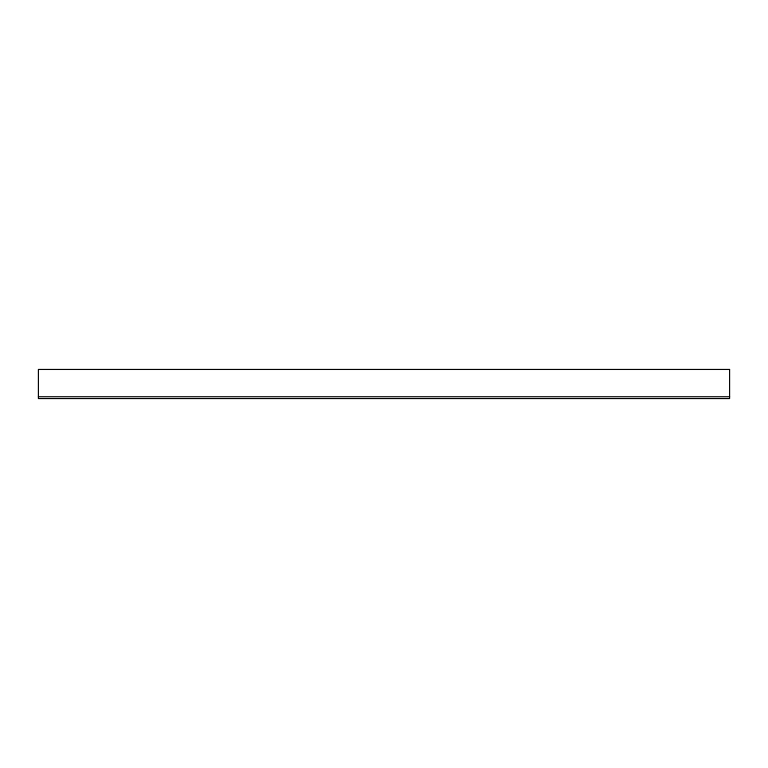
<?xml version="1.0" encoding="UTF-8"?>
<svg xmlns="http://www.w3.org/2000/svg" width="768" height="768" viewBox="0 0 768 768"><rect width="100%" height="100%" fill="white"/><g stroke="black" fill="none" stroke-linecap="round" stroke-linejoin="round"><path stroke-width="1.15" d="M38.4 396.73L729.6 396.73M729.6 369.446L38.4 369.446L38.4 398.554L729.6 398.554L729.6 369.446"/></g></svg>
